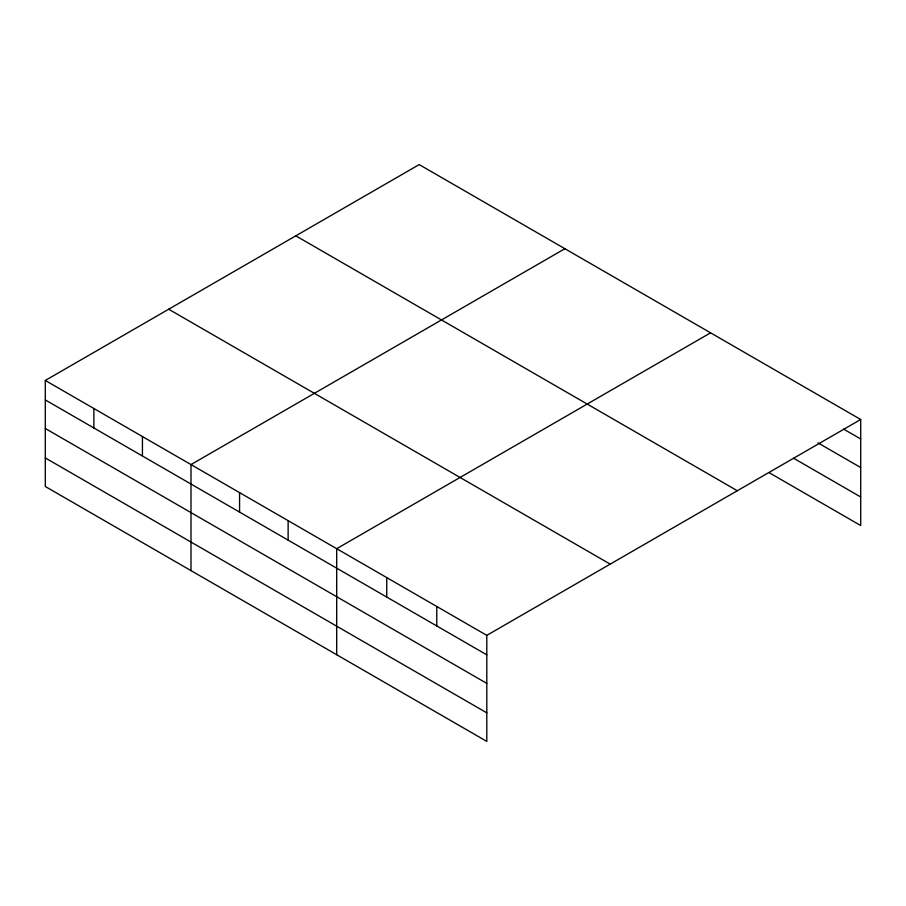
<?xml version="1.0" encoding="UTF-8"?>
<svg xmlns="http://www.w3.org/2000/svg" width="906" height="906" viewBox="0 0 906 906"><rect width="100%" height="100%" fill="white"/><g stroke="black" fill="none" stroke-linecap="round" stroke-linejoin="round"><path stroke-width="1.36" d="M486.805 683.396L486.805 635.366L45.3 380.463L45.3 486.499L486.805 741.402L486.805 683.396L45.3 428.493M769.171 472.694L860.7 525.537L860.7 419.501L419.195 164.598L45.3 380.463M564.891 248.708L190.996 464.574L190.996 570.621M710.587 332.83L336.692 548.696L336.692 654.732M486.805 635.366L860.7 419.501M843.611 429.104L860.7 438.968M817.982 442.875L860.7 467.541M793.577 458.221L860.7 496.975M295.809 235.832L737.314 490.735M168.686 309.218L610.191 564.132M45.3 399.931L486.805 654.834M45.3 457.938L486.805 712.841M436.771 606.476L436.771 625.944M386.737 577.586L386.737 597.054M288.131 520.656L288.131 540.123M239.569 492.615L239.569 512.083M142.435 436.533L142.435 456.012M93.862 408.493L93.862 427.972"/></g></svg>
